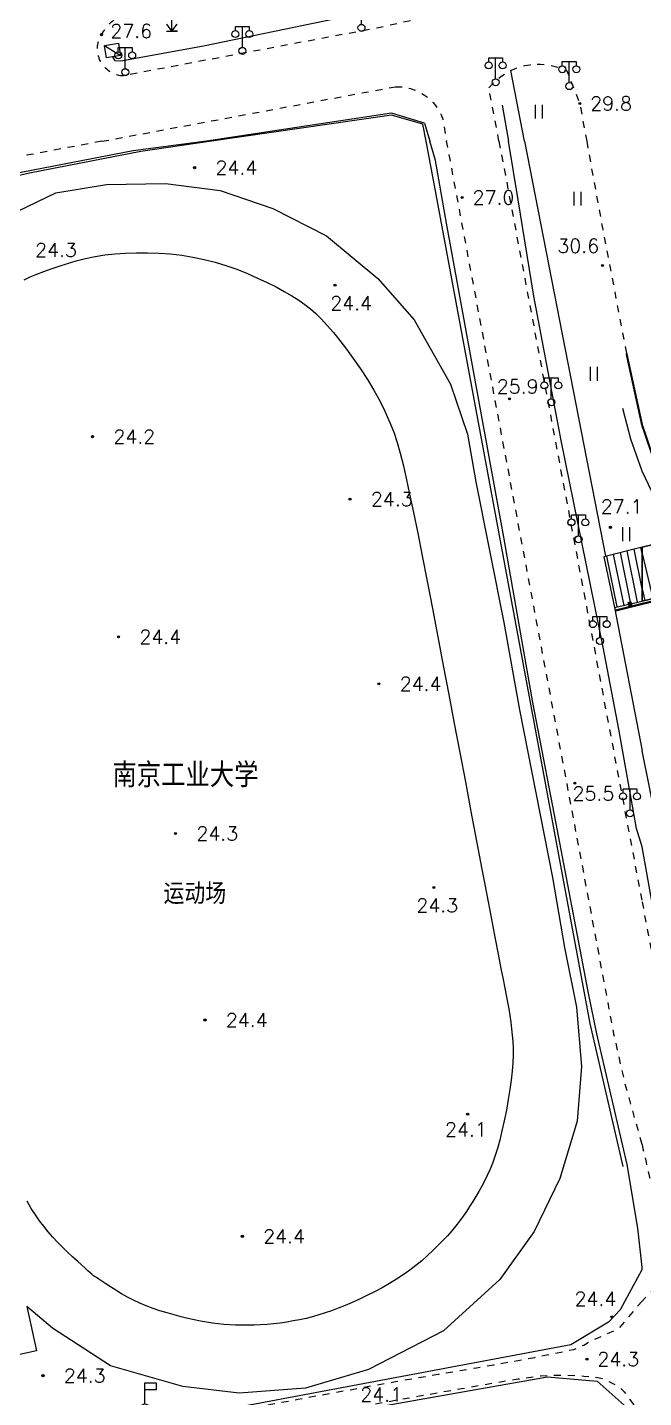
# Model space of a CAD drawing. Extents: x 115374 to 116875, y 149866 to 152432.
# Drawn here: x 115911.7 to 116000.2, y 150319.4 to 150516.4 of the extents above; entities that cross this region are included whole.
import ezdxf
from ezdxf.enums import TextEntityAlignment as Align

# ---------------------------------------------------------------- set-up
doc = ezdxf.new("R2010")
doc.units = 0
doc.header["$MEASUREMENT"] = 0
doc.header["$PDMODE"] = 32
doc.header["$PDSIZE"] = 0.3
doc.linetypes.add('X6', pattern=[2, 1, -1])
doc.layers.get('0').update_dxf_attribs({"linetype": 'CONTINUOUS'})
for name, color, linetype in [('BOUND', 7, 'CONTINUOUS'), ('DLDW', 14, 'CONTINUOUS'), ('DLSS', 5, 'CONTINUOUS'), ('DMTZ', 5, 'CONTINUOUS'), ('GCD', 1, 'CONTINUOUS'), ('JMD', 6, 'CONTINUOUS'), ('YZH', 2, 'CONTINUOUS'), ('ZBTZ', 5, 'CONTINUOUS')]:
    doc.layers.add(name, color=color, linetype=linetype)
doc.styles.add('HZ', font='rs.shx', dxfattribs={"bigfont": 'hztxt.shx'})
doc.linetypes.add('X17', pattern='A,9.4,[169,symbolx.shx,S=1,R=0,X=0,Y=0.15],0.6', length=10)
doc.linetypes.add('X18', pattern='A,9.4,[169,symbolx.shx,S=1,R=-90,X=0,Y=-0.15],0.6', length=10)
doc.linetypes.add('X20', pattern='A,4.5,[145,symbolx.shx,S=1,R=0,X=0,Y=0],4.5,-0.5,[146,symbolx.shx,S=1,R=0,X=0,Y=0],-0.5', length=10)
doc.linetypes.add('X34', pattern='A,2,[150,symbolx.shx,S=1,R=0,X=0,Y=0],1e-11', length=2)
doc.linetypes.add('X35', pattern='A,2,[4,symbolt.shx,S=1,R=0,X=0,Y=0],2,[28,symbolt.shx,S=1,R=0,X=0,Y=0],1e-11', length=4)
doc.linetypes.add('X36', pattern='A,2,[4,symbolt.shx,S=1,R=180,X=0,Y=0],2,[28,symbolt.shx,S=1,R=180,X=0,Y=0],1e-11', length=4)
doc.linetypes.add('X39', pattern='A,2,[150,symbolx.shx,S=1,R=0,X=0,Y=1],2,[151,symbolx.shx,S=1,R=0,X=0,Y=3],1e-11', length=4)
doc.linetypes.add('X49', pattern='A,0,[5,symbolt.shx,S=1,R=0,X=0,Y=0],-10', length=10)

# ---------------------------------------------------------------- blocks, each defined once
blk = doc.blocks.new('GC124')
for p, q in [((0, -0.8), (-0.75, 0.2)), ((0, -0.8), (0, 0.8)), ((0, -0.8), (0.75, 0.2)), ((-0.8, -0.8), (0.75, -0.8)), ((0.8, -0.8), (0, -0.8))]:
    blk.add_line(p, q)
blk = doc.blocks.new('GC097')
for p, q in [((-1, 2.92), (-1, 3.52)), ((-1, 3.52), (1, 3.52)), ((0, 0.52), (0, 3.52)), ((1, 3.52), (1, 2.92))]:
    blk.add_line(p, q)
for centre in [(-1, 2.42), (1, 2.42), (0.01, 0)]:
    blk.add_circle(centre, 0.5)
blk = doc.blocks.new('GC121')
for p, q in [((-0.5, -0.64), (-0.5, 1.36)), ((-0.5, -0.64), (-0.5, 0.86)), ((0.5, -0.64), (0.5, 1.36))]:
    blk.add_line(p, q)
blk = doc.blocks.new('GC098')
for p, q in [((0, 0.5), (0, 3.5)), ((0, 3.5), (1.6, 3.5)), ((1.6, 2.5), (0, 2.5)), ((1.6, 3.5), (1.6, 2.5))]:
    blk.add_line(p, q)
blk.add_circle((0, 0), 0.5)

msp = doc.modelspace()

# ---------------------------------------------------------------- linework, layer by layer
at = {"layer": 'BOUND', "linetype": 'Continuous', "flags": 128}
for points in [[(116006.01, 150443.08), (116000, 150441.66), (116000, 150433.91), (116007.75, 150435.74)], [(116000, 150441.66), (115994.51, 150440.29), (115996.03, 150432.97), (116000, 150433.91)]]:
    msp.add_lwpolyline(points, close=True, dxfattribs=at)
at = {"layer": 'DLDW', "linetype": 'Continuous', "flags": 128}
for points in [[(115902.03, 150485.98), (115915.78, 150492.58), (115923.04, 150493.81), (115931.5, 150493.95), (115939.39, 150492.92), (115946.92, 150490.36), (115954.65, 150486.43), (115962.03, 150480.26), (115967.23, 150474.33), (115972.48, 150465.07), (115974.9, 150457.9), (115976.13, 150451.05), (115980.15, 150430.83), (115982.37, 150418.26), (115987.14, 150394.17), (115988.84, 150384.1), (115990.59, 150375.57), (115991.29, 150367.04), (115990.66, 150359.14), (115988.19, 150350.9), (115984.49, 150343.28), (115979.54, 150336.4), (115971.49, 150329.02), (115960.7, 150323.48), (115951.66, 150320.8), (115942.11, 150320.07), (115934.01, 150321.02), (115923.6, 150323.98), (115915.3, 150329.39), (115911.59, 150332.54), (115913, 150326.15), (115903.2, 150323.99)], [(115911.23, 150480.1), (115912.09, 150480.51), (115913.02, 150480.91), (115914.02, 150481.3), (115915.09, 150481.69), (115916.22, 150482.07), (115917.43, 150482.45), (115918.7, 150482.81), (115920.03, 150483.15), (115921.4, 150483.43), (115922.81, 150483.66), (115924.28, 150483.82), (115925.78, 150483.94), (115927.33, 150483.99), (115928.93, 150483.99), (115930.56, 150483.93), (115932.22, 150483.81), (115933.85, 150483.62), (115935.47, 150483.36), (115937.07, 150483.02), (115938.65, 150482.62), (115940.21, 150482.15), (115941.76, 150481.61), (115943.29, 150481), (115944.76, 150480.35), (115946.13, 150479.71), (115947.41, 150479.07), (115948.59, 150478.43), (115949.67, 150477.8), (115950.66, 150477.17), (115951.56, 150476.54), (115952.35, 150475.91), (115953.12, 150475.23), (115953.92, 150474.44), (115954.76, 150473.53), (115955.64, 150472.51), (115956.56, 150471.37), (115957.51, 150470.12), (115958.51, 150468.76), (115959.54, 150467.28), (115960.54, 150465.75), (115961.46, 150464.23), (115962.3, 150462.71), (115963.06, 150461.2), (115963.73, 150459.69), (115964.32, 150458.18), (115964.82, 150456.69), (115965.24, 150455.19), (115965.65, 150453.54), (115966.1, 150451.56), (115966.6, 150449.26), (115967.16, 150446.63), (115967.76, 150443.68), (115968.42, 150440.4), (115969.12, 150436.8), (115969.87, 150432.87), (115970.65, 150428.77), (115971.44, 150424.65), (115972.22, 150420.5), (115973.01, 150416.33), (115973.81, 150412.14), (115974.61, 150407.93), (115975.41, 150403.69), (115976.22, 150399.43), (115976.99, 150395.36), (115977.69, 150391.7), (115978.31, 150388.45), (115978.86, 150385.6), (115979.33, 150383.16), (115979.72, 150381.12), (115980.04, 150379.5), (115980.29, 150378.28), (115980.49, 150377.27), (115980.67, 150376.28), (115980.84, 150375.3), (115980.99, 150374.33), (115981.12, 150373.38), (115981.24, 150372.45), (115981.34, 150371.53), (115981.42, 150370.62), (115981.47, 150369.68), (115981.48, 150368.66), (115981.43, 150367.55), (115981.34, 150366.35), (115981.2, 150365.07), (115981.02, 150363.71), (115980.78, 150362.26), (115980.5, 150360.72), (115980.19, 150359.2), (115979.87, 150357.77), (115979.55, 150356.45), (115979.21, 150355.22), (115978.86, 150354.1), (115978.5, 150353.08), (115978.13, 150352.15), (115977.75, 150351.33), (115977.36, 150350.56), (115976.96, 150349.81), (115976.54, 150349.06), (115976.11, 150348.33), (115975.67, 150347.6), (115975.22, 150346.89), (115974.75, 150346.18), (115974.28, 150345.49), (115973.77, 150344.8), (115973.23, 150344.1), (115972.65, 150343.4), (115972.03, 150342.7), (115971.37, 150341.99), (115970.67, 150341.27), (115969.94, 150340.55), (115969.16, 150339.83), (115968.35, 150339.11), (115967.5, 150338.42), (115966.61, 150337.74), (115965.68, 150337.08), (115964.71, 150336.45), (115963.7, 150335.83), (115962.65, 150335.23), (115961.56, 150334.65), (115960.47, 150334.1), (115959.4, 150333.59), (115958.36, 150333.12), (115957.34, 150332.68), (115956.35, 150332.28), (115955.38, 150331.92), (115954.44, 150331.6), (115953.53, 150331.31), (115952.62, 150331.06), (115951.71, 150330.82), (115950.79, 150330.62), (115949.87, 150330.44), (115948.94, 150330.28), (115948, 150330.14), (115947.06, 150330.03), (115946.11, 150329.95), (115945.17, 150329.89), (115944.24, 150329.84), (115943.34, 150329.82), (115942.45, 150329.82), (115941.59, 150329.85), (115940.74, 150329.89), (115939.91, 150329.95), (115939.1, 150330.03), (115938.28, 150330.14), (115937.43, 150330.27), (115936.56, 150330.43), (115935.65, 150330.61), (115934.72, 150330.82), (115933.76, 150331.05), (115932.77, 150331.31), (115931.74, 150331.59), (115930.72, 150331.9), (115929.73, 150332.23), (115928.76, 150332.6), (115927.83, 150333), (115926.92, 150333.42), (115926.04, 150333.88), (115925.19, 150334.36), (115924.36, 150334.87), (115923.6, 150335.37), (115922.95, 150335.8), (115922.39, 150336.16), (115921.93, 150336.46), (115921.58, 150336.69), (115921.33, 150336.85), (115921.18, 150336.95), (115921.12, 150336.98), (115921.08, 150337.02), (115920.94, 150337.15), (115920.71, 150337.36), (115920.38, 150337.65), (115919.96, 150338.03), (115919.45, 150338.49), (115918.85, 150339.03), (115918.15, 150339.65), (115917.42, 150340.33), (115916.71, 150341.03), (115916.01, 150341.76), (115915.33, 150342.5), (115914.68, 150343.27), (115914.04, 150344.05), (115913.42, 150344.86), (115912.82, 150345.7), (115912.23, 150346.61), (115911.64, 150347.67)]]:
    msp.add_lwpolyline(points, dxfattribs=at)
at = {"layer": 'DLSS', "linetype": 'X6', "flags": 128}
for points, elevation in [([(116000, 150523.94, -0.085464), (115997.25, 150522.92), (115978.42, 150519.88), (115962.12, 150516.31), (115925.32, 150509.4, -0.556377), (115922.31, 150515.33, -0.100022), (115925.15, 150518.32, 0.217507), (115942.87, 150538.55, 0.087655), (115943.62, 150555.17, -0.338885), (115945.62, 150558.81), (115951.68, 150561.07), (115953.33, 150561.68)], 30.72), ([(115978, 150507.67, -0.353585), (115989.18, 150510.14), (115991.05, 150505.43), (115992.04, 150500)], 27.05), ([(115922.37, 150500), (115964.51, 150507.84, -0.334566)], 27.32), ([(115964.51, 150507.84, -0.334566), (115971.37, 150503.16), (115971.92, 150500)], 27.32), ([(115979.44, 150500), (115978, 150507.67, -0.353585)], 27.05)]:
    msp.add_lwpolyline(points, format="xyb", dxfattribs=dict(at, elevation=elevation))
for points in [[(115922.37, 150500), (115903.28, 150496.45), (115885.8, 150492.66), (115872.83, 150487.71), (115866.71, 150484.51), (115863.8, 150479.12), (115861.61, 150466.89), (115858.99, 150454.95), (115857.8, 150445.7), (115856.92, 150440.31)], [(116000, 150355.83), (115997.56, 150364.62), (115996, 150371.48), (115971.92, 150500)], [(115979.44, 150500), (115994.94, 150417.48), (116000, 150390.71)], [(115992.04, 150500), (115994.35, 150487.33), (115997.76, 150469.51)], [(116000, 150333.31), (115996.58, 150329.3), (115992.53, 150327.47), (115991.61, 150326.94), (115990.13, 150326.31), (115986.05, 150325.46), (115984.54, 150325.16), (115982.8, 150324.84), (115980.83, 150324.49), (115978.63, 150324.1), (115976.2, 150323.68), (115973.54, 150323.23), (115970.69, 150322.75), (115967.7, 150322.23), (115964.56, 150321.68), (115961.27, 150321.1), (115957.84, 150320.48), (115954.26, 150319.82), (115950.54, 150319.14), (115946.67, 150318.42), (115942.84, 150317.7), (115939.24, 150317.03), (115935.87, 150316.4), (115932.72, 150315.82), (115929.81, 150315.28), (115927.12, 150314.78), (115924.66, 150314.33), (115922.43, 150313.92), (115920.4, 150313.54), (115918.55, 150313.19), (115916.87, 150312.87), (115915.37, 150312.58), (115914.04, 150312.31), (115910.39, 150311.49), (115908.48, 150310.88), (115907.37, 150310.43), (115906.39, 150309.93), (115905.05, 150309.12), (115903.8, 150308.22), (115902.62, 150307.24), (115901.87, 150306.44), (115901.15, 150305.51), (115900.46, 150304.44), (115899.8, 150303.24), (115899.19, 150301.88), (115898.9, 150301.14), (115898.63, 150300.36), (115898.36, 150299.55), (115898.11, 150298.7), (115897.87, 150297.8), (115897.65, 150296.43), (115897.45, 150294.15), (115897.26, 150290.95), (115897.1, 150286.84), (115896.95, 150281.81), (115896.83, 150275.87), (115896.72, 150269.01), (115896.63, 150261.24)], [(115899.81, 150260.43), (115899.82, 150263.04), (115899.86, 150265.68), (115899.92, 150268.33), (115900, 150271), (115900.1, 150273.69), (115900.23, 150276.4), (115900.38, 150279.12), (115900.56, 150281.86), (115900.75, 150284.53), (115900.95, 150287.04), (115901.17, 150289.4), (115901.4, 150291.6), (115901.64, 150293.64), (115901.89, 150295.52), (115902.15, 150297.25), (115902.42, 150298.82), (115902.74, 150300.24), (115903.12, 150301.54), (115903.58, 150302.71), (115904.1, 150303.76), (115904.7, 150304.67), (115905.36, 150305.46), (115906.09, 150306.11), (115906.9, 150306.64), (115908.72, 150307.54), (115910.82, 150308.37), (115914.49, 150309.48), (115915.85, 150309.81), (115917.38, 150310.16), (115919.19, 150310.55), (115921.26, 150310.98), (115923.6, 150311.45), (115926.21, 150311.97), (115929.09, 150312.52), (115932.23, 150313.12), (115935.65, 150313.76), (115939.21, 150314.42), (115942.78, 150315.08), (115946.37, 150315.74), (115949.97, 150316.4), (115953.59, 150317.06), (115957.22, 150317.72), (115960.87, 150318.38), (115964.53, 150319.04), (115968.04, 150319.67), (115971.21, 150320.23), (115974.06, 150320.73), (115976.57, 150321.17), (115978.75, 150321.55), (115980.61, 150321.86), (115982.13, 150322.11), (115985.39, 150322.55), (115988.5, 150322.68), (115991.64, 150322.53), (115993.66, 150322.31), (115994.27, 150322.16), (115995.97, 150321.36), (115996.68, 150321.02), (115997.42, 150320.28), (115998.88, 150318.29)]]:
    msp.add_lwpolyline(points, dxfattribs=at)
for points, elevation in [([(116000, 150390.71), (116004.07, 150369.01), (116006.48, 150357.45), (116008.2, 150349.4), (116010.15, 150343.64), (116015.3, 150331.83), (116021.23, 150320.91), (116025.04, 150316.1), (116034.24, 150309.96), (116046.76, 150302.44), (116050.29, 150301.48), (116051.28, 150301.31), (116052.52, 150301.23), (116053.55, 150301.3), (116054.55, 150301.53), (116055.59, 150302.1), (116056.22, 150302.89), (116056.37, 150303.23), (116056.5, 150304.2), (116056.38, 150305.21), (116056.24, 150305.89), (116056, 150306.89), (116055.74, 150307.87), (116055.48, 150308.85), (116055.21, 150309.81), (116054.94, 150310.77), (116054.67, 150311.73), (116054.4, 150312.68), (116054.12, 150313.64), (116053.84, 150314.59), (116053.57, 150315.54), (116053.29, 150316.5), (116053.02, 150317.46), (116052.72, 150318.55), (116047.47, 150329.64), (116039.14, 150340.64), (116029.89, 150354.79), (116022.49, 150365.8), (116019.93, 150369.66), (116018.13, 150374.65), (116016.16, 150382.42), (116014.98, 150403.52), (116015.64, 150421.28), (116015.46, 150424.58), (116014.76, 150428.08), (116013.01, 150432.37), (116011.44, 150434.78), (116009.75, 150435.39), (116007.73, 150435.1)], 29.19), ([(116000, 150355.83), (116000.13, 150355.2), (116000.35, 150354.22), (116000.57, 150353.25), (116000.79, 150352.27), (116001.03, 150351.3), (116001.27, 150350.33), (116001.51, 150349.36), (116001.77, 150348.39), (116002.03, 150347.43), (116002.22, 150346.77), (116002.5, 150345.81), (116002.79, 150344.85), (116003.09, 150343.89), (116003.59, 150342.72), (116004.01, 150341.66), (116004.68, 150340.02), (116004.07, 150338.49), (116002.83, 150336.6), (116001.12, 150334.42), (116000, 150333.31)], 25.12)]:
    msp.add_lwpolyline(points, dxfattribs=dict(at, elevation=elevation))
at = {"layer": 'DMTZ', "linetype": 'X35', "flags": 128}
for points in [[(115983.13, 150500), (115981.15, 150510.18)], [(115963.99, 150503.74), (115938.14, 150500)], [(115968.98, 150500), (115968.52, 150502.45), (115963.99, 150503.74)], [(115938.14, 150500), (115927.96, 150498.53), (115911.96, 150495.41), (115899.36, 150492.53), (115884.73, 150489.12), (115883.63, 150488.83), (115885.45, 150481.39), (115870.48, 150478.05), (115876.59, 150449.17)], [(115997.27, 150352.64), (115992.53, 150373.19), (115970.01, 150494.43), (115968.98, 150500)]]:
    msp.add_lwpolyline(points, dxfattribs=at)
at = {"layer": 'DMTZ', "linetype": 'X36', "flags": 128}
for points in [[(115983.13, 150500), (115994.76, 150440.35)], [(115996.03, 150432.97), (116000, 150412.4)]]:
    msp.add_lwpolyline(points, dxfattribs=at)
at = {"layer": 'DMTZ', "linetype": 'X39', "elevation": 29.78, "flags": 128}
for points in [[(116000.02, 150452.58), (115998.39, 150457.18), (115997.25, 150461.58)], [(116004.29, 150443.43), (116003.87, 150444.33), (116003.45, 150445.24), (116003.03, 150446.15), (116002.6, 150447.05), (116002.18, 150447.96), (116001.76, 150448.87), (116001.34, 150449.77), (116000.91, 150450.68), (116000.49, 150451.58), (116000.02, 150452.58)]]:
    msp.add_lwpolyline(points, dxfattribs=at)
at = {"layer": 'DMTZ', "linetype": 'X35', "elevation": 26.49, "flags": 128}
msp.add_lwpolyline([(116052.61, 150301.24), (116047.36, 150303.52), (116039.26, 150308.92), (116027.55, 150316.38), (116022.4, 150322.84), (116015.23, 150336.78), (116012.4, 150345.8), (116008.65, 150366.87), (116003.21, 150396.47), (116000, 150412.4)], dxfattribs=at)
at = {"layer": 'DMTZ', "linetype": 'X34', "flags": 128}
msp.add_lwpolyline([(115934.61, 150313.28), (115986.42, 150322.4), (115993.55, 150321.77), (115997.86, 150317.97)], dxfattribs=at)
at = {"layer": 'GCD', "linetype": 'Continuous'}
for p in [(115922.31, 150515.33, 27.56), (115991.05, 150505.43, 29.76), (115974.15, 150491.93, 27), (115992.08, 150324.96, 24.33)]:
    msp.add_point(p, dxfattribs=at)
at = {"layer": 'GCD'}
for p in [(115935.7, 150496.21, 24.42), (115994.32, 150482.14, 30.63), (115955.88, 150479.31, 24.38), (115980.94, 150462.98, 25.89), (115921.04, 150457.55, 24.21), (115958.04, 150448.55, 24.28), (115995.45, 150444.52, 27.08), (115924.77, 150428.78, 24.36), (115962.18, 150422.01, 24.38), (115990.34, 150407.74, 25.45), (115932.96, 150400.52, 24.3), (115970.09, 150392.76, 24.28), (115937.19, 150373.7, 24.38), (115974.94, 150360.17, 24.15), (115942.56, 150342.61, 24.38), (115995.66, 150331.03, 24.42), (115913.91, 150322.58, 24.33)]:
    msp.add_point(p, dxfattribs=at)
at = {"layer": 'JMD', "linetype": 'Continuous'}
msp.add_line((115922.76, 150513.77, 29.9), (115925.07, 150512.34, 29.9), dxfattribs=at)
at = {"layer": 'JMD', "linetype": 'Continuous', "flags": 128}
msp.add_lwpolyline([(115922.76, 150513.77), (115924.77, 150514.11), (115925.07, 150512.34), (115923.06, 150512)], close=True, dxfattribs=at)
at = {"layer": 'YZH', "linetype": 'Continuous'}
for p, q in [((115996.43, 150433.07), (115994.92, 150440.39)), ((115997.41, 150433.3), (115995.9, 150440.63)), ((115998.38, 150433.53), (115996.89, 150440.88)), ((115999.35, 150433.76), (115997.87, 150441.12)), ((116000, 150435.67), (115998.85, 150441.37)), ((116000, 150440.77), (115999.83, 150441.62)), ((116000, 150440.77), (116001.53, 150434.27, 25.42)), ((116000, 150435.67), (116000.38, 150434, 19.47))]:
    msp.add_line(p, q, dxfattribs=at)
at = {"layer": 'YZH', "linetype": 'X20', "flags": 128}
for points, elevation in [([(115975.16, 150521.22), (115969.46, 150520.06), (115963.18, 150519.1), (115937, 150513.67), (115925.11, 150511.54), (115924.3, 150511.56), (115923.96, 150512.15)], 30.74), ([(115968.74, 150502.6), (115963.99, 150504.05), (115937.42, 150500)], 27.13), ([(115968.74, 150502.6), (115969.51, 150500)], 27.13), ([(115937.42, 150500), (115926.88, 150498.61), (115909.53, 150495.27), (115883.56, 150488.93), (115885.16, 150481.48), (115870.44, 150478.25)], 27.13), ([(116000, 150337.82), (116000.03, 150337.89), (116000, 150338.18)], 41.04)]:
    msp.add_lwpolyline(points, dxfattribs=dict(at, elevation=elevation))
for points in [[(116000, 150338.18), (115999.41, 150343.78), (115997.86, 150352.94), (115993.51, 150371.73), (115992.26, 150377.78), (115987.43, 150403.2), (115984.32, 150419.34), (115980.13, 150443.09), (115974.52, 150473.8), (115971.88, 150488.24), (115970.33, 150497.24), (115969.51, 150500)], [(115996.9, 150332.11), (116000, 150337.82)], [(115996.9, 150332.11), (115995.19, 150330.25), (115989.75, 150326.99), (115906.02, 150311.31)]]:
    msp.add_lwpolyline(points, dxfattribs=at)
at = {"layer": 'YZH', "linetype": 'X18', "const_width": 0.3, "flags": 128}
for points, elevation in [([(116000, 150459.23), (115997.76, 150469.51)], 30.26), ([(116000, 150433.51), (115996.11, 150432.54)], 29.38)]:
    msp.add_lwpolyline(points, dxfattribs=dict(at, elevation=elevation))
at = {"layer": 'YZH', "linetype": 'X17', "const_width": 0.3, "flags": 128}
for points, elevation in [([(116000, 150459.23), (116001.69, 150454.26), (116003.63, 150448.14), (116006.16, 150442.96)], 30.26), ([(116000, 150433.51), (116007.73, 150435.33), (116007.84, 150422.17), (116008.4, 150413.29), (116009.71, 150403.51), (116011.31, 150391.07), (116016.35, 150364.67), (116020.4, 150346.54), (116023.26, 150333.1), (116024.89, 150328.68), (116030.37, 150320), (116034.55, 150315.43)], 29.38)]:
    msp.add_lwpolyline(points, dxfattribs=dict(at, elevation=elevation))
at = {"layer": 'YZH', "linetype": 'Continuous', "elevation": 30.02, "flags": 128}
msp.add_lwpolyline([(116000, 150441.66), (116006.01, 150443.08), (116007.75, 150435.74), (116000, 150433.91)], dxfattribs=at)
at = {"layer": 'YZH', "linetype": 'Continuous', "flags": 128}
for points in [[(116000, 150441.66), (115994.51, 150440.29)], [(115996.03, 150432.97), (116000, 150433.91)]]:
    msp.add_lwpolyline(points, dxfattribs=at)
at = {"layer": 'YZH', "linetype": 'Continuous', "const_width": 0.6, "flags": 128}
msp.add_lwpolyline([(115998.36, 150433.16), (115998.16, 150433.83)], dxfattribs=at)
at = {"layer": 'ZBTZ', "linetype": 'X49', "flags": 128}
for points, elevation in [([(115979.89, 150505.19), (115980.8, 150500)], 27.23), ([(116007.54, 150356.4), (116000, 150398.59)], 25.04)]:
    msp.add_lwpolyline(points, dxfattribs=dict(at, elevation=elevation))
msp.add_lwpolyline([(116000, 150398.59), (115999.19, 150401.23), (115996.64, 150415.52), (115994.4, 150427.31), (115988.37, 150456.98), (115984.44, 150477.76), (115982.19, 150491.6), (115980.8, 150500)], dxfattribs=at)

# ---------------------------------------------------------------- block references
at = {"layer": 'DLDW', "linetype": 'Continuous'}
for name, p in [('GC097', (115959.67, 150516.31, 27.39)), ('GC097', (115942.56, 150513, 27.35)), ('GC097', (115925.73, 150509.94, 27.29)), ('GC097', (115978.96, 150508.49, 27.48)), ('GC097', (115989.54, 150507.93, 29.57)), ('GC097', (115986.95, 150462.5)), ('GC097', (115986.96, 150462.5)), ('GC097', (115990.85, 150442.8)), ('GC097', (115990.85, 150442.8)), ('GC097', (115990.86, 150442.8)), ('GC097', (115993.93, 150428.18)), ('GC097', (115998.27, 150403.42)), ('GC098', (115928.57, 150318.04, 24.2))]:
    msp.add_blockref(name, p, dxfattribs=at)
at = {"layer": 'ZBTZ', "linetype": 'Continuous'}
for name, p in [('GC124', (115932.44, 150516.65)), ('GC121', (115985.21, 150503.9)), ('GC121', (115990.74, 150491.4)), ('GC121', (115993.11, 150466.23)), ('GC121', (115997.72, 150443.19))]:
    msp.add_blockref(name, p, dxfattribs=at)

# ---------------------------------------------------------------- texts
at = {"layer": 'DLDW', "linetype": 'Continuous', "style": 'HZ'}
msp.add_text('运动场', height=3, dxfattribs=at).set_placement((115935.74, 150391.99), align=Align.MIDDLE)
at = {"layer": 'GCD', "linetype": 'Continuous', "style": 'HZ'}
for s, p in [('27.6', (115923.59, 150514.85, 27.56)), ('29.8', (115992.55, 150504.43, 29.76)), ('27.0', (115975.65, 150490.93, 27)), ('24.3', (115993.58, 150323.96, 24.33))]:
    msp.add_text(s, height=2, dxfattribs=at).set_placement(p)
at = {"layer": 'GCD', "style": 'HZ'}
for s, p in [('24.4', (115938.7, 150495.21, 24.42)), ('24.3', (115912.78, 150483.38, 24.27)), ('30.6', (115987.83, 150483.96, 30.63)), ('24.4', (115955.2, 150475.73, 24.38)), ('25.9', (115979.12, 150463.77, 25.89)), ('24.2', (115924.04, 150456.55, 24.21)), ('24.3', (115961.04, 150447.55, 24.28)), ('27.1', (115994.07, 150446.51, 27.08)), ('24.4', (115927.77, 150427.78, 24.36)), ('24.4', (115965.18, 150421.01, 24.38)), ('25.5', (115990.01, 150405.26, 25.45)), ('24.3', (115935.96, 150399.52, 24.3)), ('24.3', (115967.57, 150389.18, 24.28)), ('24.4', (115940.19, 150372.7, 24.38)), ('24.1', (115971.68, 150356.97, 24.15)), ('24.4', (115945.56, 150341.61, 24.38)), ('24.4', (115990.3, 150332.61, 24.42)), ('24.3', (115916.91, 150321.58, 24.33)), ('24.1', (115959.51, 150318.89, 24.13))]:
    msp.add_text(s, height=2, dxfattribs=at).set_placement(p)
at = {"layer": 'JMD', "linetype": 'Continuous', "style": 'HZ'}
msp.add_text('南京工业大学', height=3.5, dxfattribs=at).set_placement((115934.39, 150409.1), align=Align.MIDDLE)

doc.saveas('drawing.dxf')
